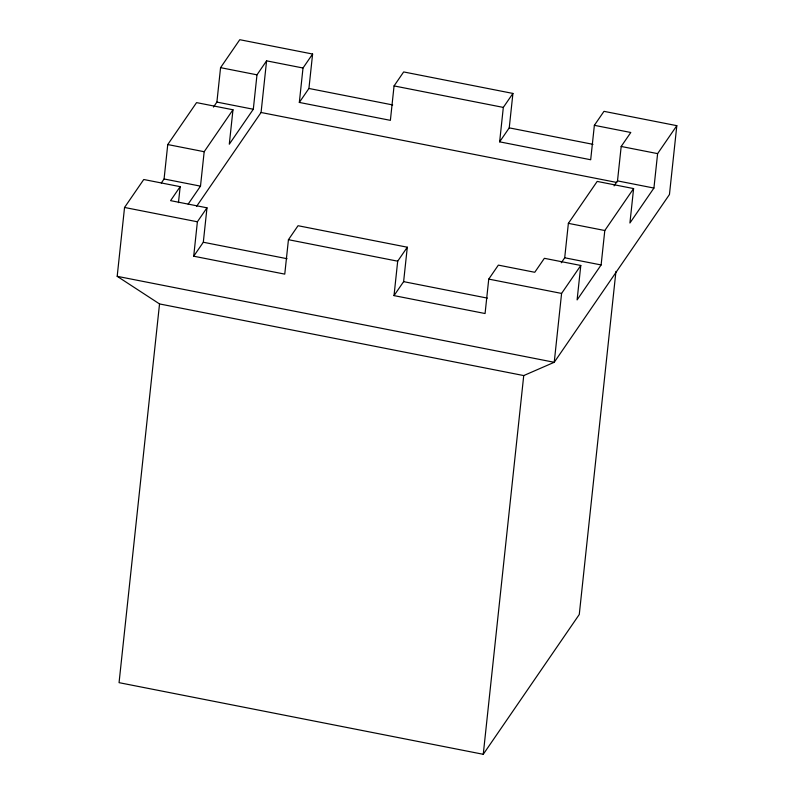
<?xml version="1.0" encoding="UTF-8"?>
<svg xmlns="http://www.w3.org/2000/svg" width="794" height="794" viewBox="0 0 794 794"><rect width="100%" height="100%" fill="white"/><g stroke="black" fill="none" stroke-linecap="round" stroke-linejoin="round"><path stroke-width="1.19" d="M213.457 107.081L216.891 102.089L220.563 67.659L239.768 39.7L312.608 54.032L303.01 68.006L299.328 102.436L390.38 120.351L394.062 85.921L403.66 71.936L512.924 93.434L503.317 107.408L499.644 141.838L590.686 159.753L594.369 125.323L603.976 111.339L676.816 125.67L669.451 194.53L554.232 362.292L523.732 375.572L159.534 303.933L117.184 276.322L124.549 207.462L143.754 179.504L180.169 186.659L178.461 202.649M161.331 182.977L164.08 178.978L167.752 144.548L196.565 102.615L232.979 109.77L229.297 144.2L253.306 109.254L256.988 74.825L266.586 60.84L303.01 68.006M159.534 303.933L119.06 682.661L483.258 754.3L579.273 614.496L615.936 271.429M188.148 204.118L200.495 186.143L204.177 151.714L232.979 109.77M561.269 262.774L564.703 257.782L568.375 223.352L597.187 181.419L633.602 188.575L604.8 230.518L601.118 264.948L577.109 299.894L580.791 265.474L544.376 258.308L534.769 272.282L498.354 265.117L488.747 279.101L485.074 313.531L394.023 295.616L403.62 281.642L407.302 247.212L298.038 225.714L288.44 239.699L284.758 274.128L193.706 256.214L197.388 221.784L206.986 207.81L170.571 200.644L180.169 186.659M193.706 256.214L203.314 242.239L206.986 207.81M196.584 206.371L261.067 112.49L266.586 60.84M299.328 102.436L308.926 88.462L312.608 54.032M394.023 295.616L397.695 261.186L407.302 247.212M499.644 141.838L509.242 127.864L512.924 93.434M483.258 754.3L523.732 375.572M580.791 265.474L561.586 293.433L554.232 362.292L117.184 276.322M614.08 185.885L617.504 180.893L621.186 146.463L630.793 132.489L594.369 125.323M633.602 188.575L629.92 223.005L653.928 188.059L657.611 153.629L676.816 125.67M394.062 85.921L503.317 107.408M220.563 67.659L256.988 74.825M621.186 146.463L657.611 153.629M308.926 88.462L392.693 104.937M509.242 127.864L593.009 144.339M216.891 102.089L253.306 109.254M617.504 180.893L653.928 188.059M261.067 112.49L616.769 182.461M167.752 144.548L204.177 151.714M568.375 223.352L604.8 230.518M164.08 178.978L200.495 186.143M564.703 257.782L601.118 264.948M124.549 207.462L197.388 221.784M288.44 239.699L397.695 261.186M488.747 279.101L561.586 293.433M203.314 242.239L287.081 258.715M403.62 281.642L487.387 298.117"/></g></svg>
